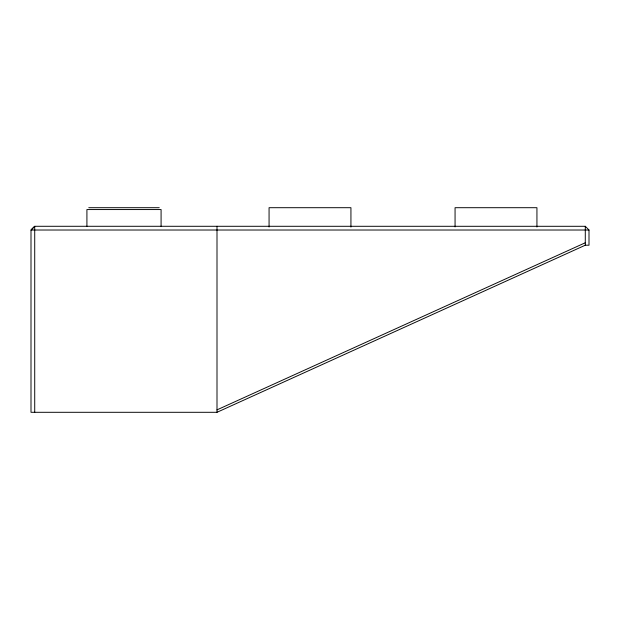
<?xml version="1.0" encoding="UTF-8"?>
<svg xmlns="http://www.w3.org/2000/svg" width="620" height="620" viewBox="0 0 620 620"><rect width="100%" height="100%" fill="white"/><g stroke="black" fill="none" stroke-linecap="round" stroke-linejoin="round"><path stroke-width="0.93" d="M585.296 226.3L585.28 245.21L217 412.3L31 412.3L31 230.02L34.72 226.285L585.296 226.3L589 230.02L589 245.21L585.28 245.21M31.62 229.4L34.72 226.3L34.72 412.3M217 409.867L585.28 242.769M88.769 207.7L159.232 207.7M31 230.02L589 230.02M536.936 227.021L536.936 207.7L455.064 207.7L455.064 226.912M350.935 227.067L350.935 207.7L269.065 207.7L269.065 227.005M217 226.285L217 412.3M161.084 226.285L161.084 209.56L86.916 209.56L86.916 226.285"/></g></svg>
